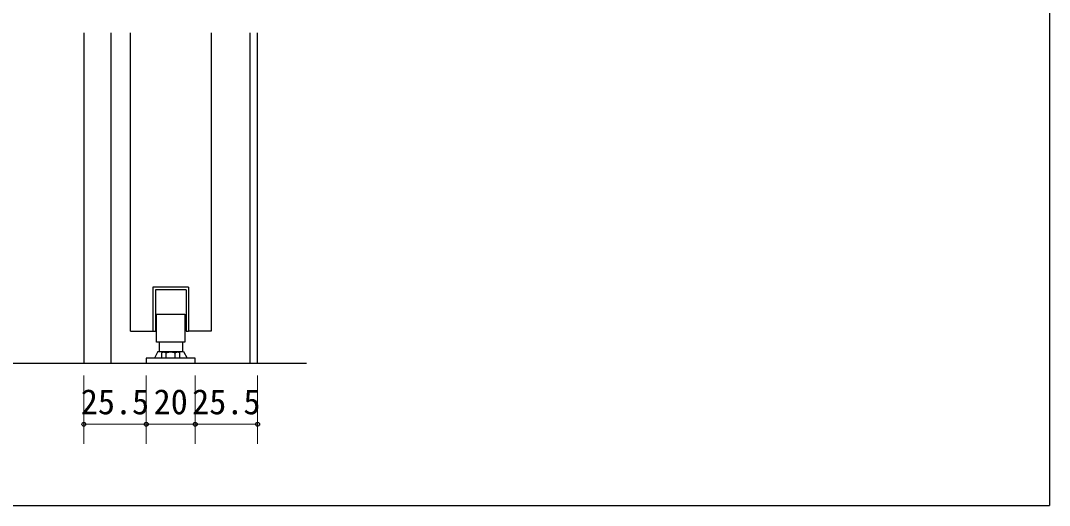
# Model space of a CAD drawing. Units: millimetres, scale not verified. Extents: x -800 to 800, y -560 to 560.
# Drawn here: x -268.4 to 152, y -24 to 174.2 of the extents above; entities that cross this region are included whole.
import ezdxf
from ezdxf.enums import TextEntityAlignment as Align

# ---------------------------------------------------------------- set-up
doc = ezdxf.new("R2010")
doc.units = ezdxf.units.MM
doc.header["$LTSCALE"] = 4
doc.header["$PDMODE"] = 32
doc.header["$PDSIZE"] = 1.6
doc.layers.add('0-0', color=7, linetype='Continuous', lineweight=25)
doc.layers.add('2-0', color=7, linetype='Continuous', lineweight=25)
doc.styles.add('ＭＳ ゴシック', font='')
doc.styles.get('ＭＳ ゴシック').set_extended_font_data('MS Gothic')

msp = doc.modelspace()

# ---------------------------------------------------------------- linework, layer by layer
at = {"layer": '0-0'}
for p in [(152, 540), (-780, -24)]:
    msp.add_line(p, (152, -24), dxfattribs=at)
at = {"layer": '2-0'}
for p, q in [((-242.574, 169.172), (-242.574, 34.172)), ((-231.574, 169.172), (-231.574, 34.172)), ((-223.573, 47.169), (-223.573, 169.172)), ((-190.573, 169.172), (-190.573, 47.168)), ((-174.575, 34.172), (-174.575, 169.172)), ((-171.572, 34.172), (-171.572, 169.172)), ((-199.823, 65.17), (-214.323, 65.17)), ((-214.323, 65.17), (-214.323, 47.17)), ((-200.825, 64.17), (-200.825, 47.169)), ((-199.823, 65.17), (-199.823, 47.17)), ((-212.823, 42.67), (-212.823, 54.17)), ((-212.823, 54.169), (-201.321, 54.169)), ((-201.322, 54.169), (-201.322, 42.669)), ((-223.573, 47.169), (-214.323, 47.169)), ((-214.323, 47.169), (-213.321, 47.169)), ((-200.825, 47.169), (-199.822, 47.169)), ((-190.573, 47.169), (-199.823, 47.169)), ((-201.322, 42.67), (-212.825, 42.67)), ((-211.825, 42.67), (-211.825, 38.975)), ((-202.325, 42.67), (-202.325, 38.975)), ((-212.324, 38.974), (-213.745, 36.208)), ((-212.324, 38.974), (-201.821, 38.974)), ((-210.223, 38.669), (-210.829, 38.324)), ((-210.827, 38.323), (-210.827, 36.171)), ((-203.924, 38.669), (-210.223, 38.669)), ((-208.95, 38.323), (-209.077, 38.393)), ((-208.95, 36.17), (-208.95, 38.321)), ((-205.198, 38.323), (-205.071, 38.393)), ((-205.198, 36.17), (-205.198, 38.321)), ((-203.924, 38.669), (-203.319, 38.324)), ((-203.32, 36.17), (-203.32, 38.321)), ((-201.821, 38.974), (-200.382, 36.169)), ((-571.428, 34.172), (-151.572, 34.172)), ((-217.073, 36.17), (-217.073, 34.172)), ((-217.073, 34.172), (-197.072, 34.172)), ((-197.071, 36.17), (-217.071, 36.17)), ((-197.071, 34.172), (-197.071, 36.17))]:
    msp.add_line(p, q, dxfattribs=at)
at = {"layer": '2-0', "color": 4, "lineweight": 9}
for p, q in [((-242.574, 1.172), (-242.574, 29.172)), ((-217.073, 1.172), (-217.073, 29.172)), ((-197.071, 1.172), (-197.071, 29.172)), ((-171.572, 1.172), (-171.572, 29.172)), ((-242.574, 9.172), (-217.073, 9.172)), ((-217.073, 9.172), (-197.071, 9.172)), ((-197.071, 9.172), (-171.572, 9.172))]:
    msp.add_line(p, q, dxfattribs=at)
at = {"layer": '2-0'}
msp.add_lwpolyline([(-200.825, 64.17), (-213.322, 64.17), (-213.322, 47.169)], dxfattribs=at)
for centre, radius, start, end in [((-209.885, 36.981), 1.632, 114.49171, 120.02145), ((-209.889, 36.988), 1.625, 108.99531, 114.48991), ((-209.889, 36.99), 1.622, 103.5354, 108.99423), ((-209.889, 36.99), 1.623, 98.10664, 103.53491), ((-209.889, 36.989), 1.624, 92.69923, 98.10656), ((-209.889, 36.987), 1.625, 87.30064, 92.69936), ((-209.889, 36.987), 1.626, 81.89734, 87.30077), ((-209.889, 36.986), 1.626, 76.47669, 81.89728), ((-209.89, 36.985), 1.627, 71.02866, 76.47624), ((-209.891, 36.981), 1.631, 65.54753, 71.02764), ((-209.895, 36.973), 1.64, 60.03332, 65.54581), ((-207.064, 32.357), 6.257, 104.3533, 107.55151), ((-207.069, 32.375), 6.239, 101.15911, 104.35308), ((-207.072, 32.388), 6.225, 97.96852, 101.15894), ((-207.073, 32.397), 6.215, 94.78045, 97.96838), ((-207.073, 32.404), 6.209, 91.59361, 94.78034), ((-207.074, 32.409), 6.204, 88.4065, 91.5935), ((-207.074, 32.41), 6.203, 85.21762, 88.40639), ((-207.074, 32.409), 6.204, 82.02551, 85.21749), ((-207.074, 32.405), 6.208, 78.82889, 82.02536), ((-207.076, 32.398), 6.215, 75.62677, 78.82871), ((-207.079, 32.385), 6.228, 72.41854, 75.62654), ((-204.252, 36.972), 1.642, 114.462, 119.96724), ((-204.257, 36.981), 1.631, 108.98249, 114.46016), ((-204.258, 36.986), 1.626, 103.53261, 108.98132), ((-204.259, 36.988), 1.624, 98.10815, 103.53198), ((-204.259, 36.989), 1.623, 92.70072, 98.10791), ((-204.259, 36.989), 1.623, 87.29933, 92.70067), ((-204.259, 36.989), 1.623, 81.89209, 87.29928), ((-204.259, 36.988), 1.624, 76.46802, 81.89185), ((-204.26, 36.986), 1.626, 71.01868, 76.46739), ((-204.261, 36.981), 1.631, 65.53984, 71.01751), ((-204.266, 36.972), 1.642, 60.03276, 65.538)]:
    msp.add_arc(centre, radius, start, end, dxfattribs=at)
at = {"layer": '2-0', "color": 4}
for p in [(-242.574, 9.172), (-217.073, 9.172), (-197.071, 9.172), (-171.572, 9.172)]:
    msp.add_point(p, dxfattribs=at)

# ---------------------------------------------------------------- texts
at = {"layer": '2-0', "style": 'ＭＳ ゴシック'}
for s, p in [('25.5', (-243.823, 10.172)), ('20', (-214.072, 10.172)), ('25.5', (-198.321, 10.172))]:
    msp.add_text(s, height=10.26, dxfattribs=at).set_placement(p, align=Align.BOTTOM_LEFT)

doc.saveas('drawing.dxf')
